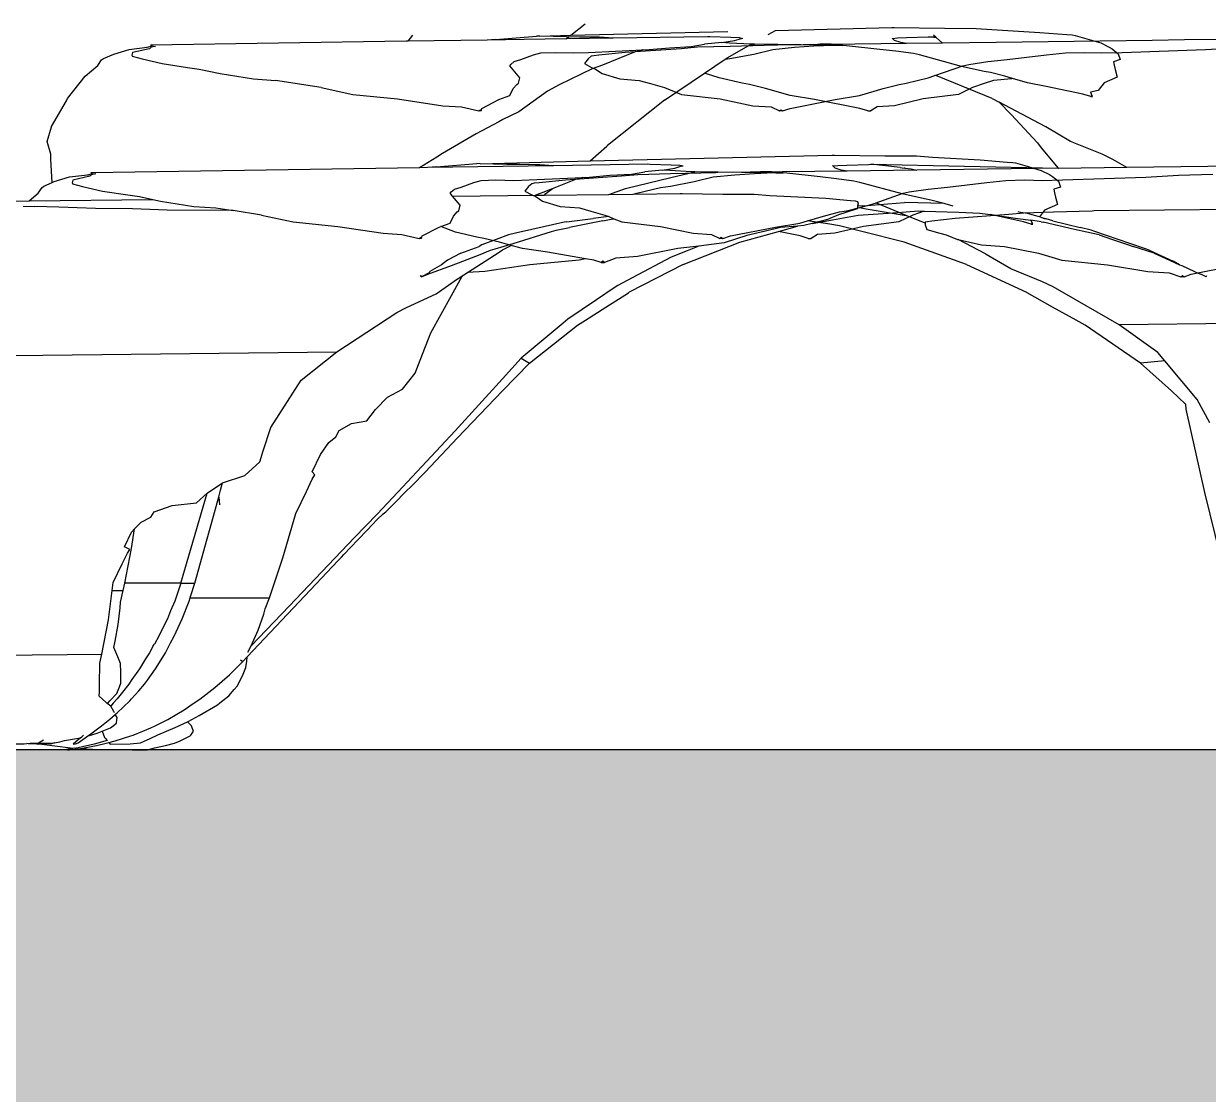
# Model space of a CAD drawing. Header units: metres. Extents: x -175 to 101, y -7 to 93.
# Drawn here: x 12.1894 to 12.2714, y 1.3749 to 1.4491 of the extents above; entities that cross this region are included whole.
import ezdxf

# ---------------------------------------------------------------- set-up
doc = ezdxf.new("R2010")
doc.units = ezdxf.units.M

# ---------------------------------------------------------------- blocks, each defined once
blk = doc.blocks.new('caja1')
at = {"true_color": 0xffffff}
h = blk.add_hatch(color=7, dxfattribs=at)
h.dxf.hatch_style = 1
h.paths.add_polyline_path([(-5.701762, 1.398779), (-6.201762, 1.398779), (-6.201762, 1.348779), (-6.181762, 1.348779), (-5.721762, 1.348779), (-5.701762, 1.348779)])
h.paths.add_polyline_path([(-5.721762, 1.348779), (-6.181762, 1.348779), (-6.181762, 1.148779), (-5.721762, 1.148779)])
h.paths.add_polyline_path([(-6.12612, 1.213515), (-6.120943, 1.209542), (-6.11697, 1.204364), (-6.114472, 1.198335), (-6.11362, 1.191864), (-6.114472, 1.185394), (-6.11697, 1.179364), (-6.120943, 1.174186), (-6.12612, 1.170214), (-6.13215, 1.167716), (-6.13862, 1.166864), (-6.145091, 1.167716), (-6.15112, 1.170214), (-6.156298, 1.174186), (-6.160271, 1.179364), (-6.162768, 1.185394), (-6.16362, 1.191864), (-6.162768, 1.198335), (-6.160271, 1.204364), (-6.156298, 1.209542), (-6.15112, 1.213515), (-6.145091, 1.216012), (-6.13862, 1.216864), (-6.13215, 1.216012)], flags=16)
h.paths.add_polyline_path([(-6.127717, 1.20797), (-6.124048, 1.204631), (-6.121369, 1.200457), (-6.119861, 1.195732), (-6.119628, 1.190777), (-6.120685, 1.185931), (-6.12296, 1.181524), (-6.126299, 1.177856), (-6.130473, 1.175176), (-6.135198, 1.173669), (-6.140153, 1.173435), (-6.144999, 1.174492), (-6.149406, 1.176768), (-6.153074, 1.180106), (-6.155754, 1.18428), (-6.157261, 1.189005), (-6.157495, 1.19396), (-6.156438, 1.198806), (-6.154162, 1.203213), (-6.150824, 1.206882), (-6.14665, 1.209561), (-6.141925, 1.211069), (-6.13697, 1.211302), (-6.132124, 1.210245)], flags=0)
blk.add_line((-6.201762, 1.398779), (-5.701762, 1.398779))
blk = doc.blocks.new('plantita4')
for p, q in [((8.50009, 0.34016), (8.50163, 0.34139)), ((8.33428, 0.33983), (8.33423, 0.33984)), ((8.33428, 0.33983), (8.33478, 0.33989)), ((8.33449, 0.33961), (8.33428, 0.33983)), ((8.33478, 0.33989), (8.33575, 0.33992)), ((8.33575, 0.33992), (8.33806, 0.34)), ((8.33806, 0.34), (8.33831, 0.34001)), ((8.33831, 0.34001), (8.33886, 0.33999)), ((8.33831, 0.34001), (8.33892, 0.33994)), ((8.33862, 0.34021), (8.33886, 0.33999)), ((8.33886, 0.33999), (8.33892, 0.33994)), ((8.33892, 0.33994), (8.33958, 0.33933)), ((8.38721, 0.33993), (8.36529, 0.33966)), ((8.48327, 0.34017), (8.48279, 0.33953)), ((8.49214, 0.33972), (8.49646, 0.34008)), ((8.4968, 0.34007), (8.49646, 0.34008)), ((8.4968, 0.34007), (8.50009, 0.34016)), ((8.49964, 0.34), (8.4968, 0.34007)), ((8.49961, 0.33978), (8.49988, 0.33999)), ((8.50459, 0.33985), (8.49961, 0.33978)), ((8.49964, 0.34), (8.49988, 0.33999)), ((8.50101, 0.33997), (8.49988, 0.33999)), ((8.50009, 0.34016), (8.51676, 0.34056)), ((8.50268, 0.33995), (8.50101, 0.33997)), ((8.50315, 0.33995), (8.50268, 0.33995)), ((8.50459, 0.33985), (8.50315, 0.33995)), ((8.51462, 0.34001), (8.50459, 0.33985)), ((8.51485, 0.34), (8.51462, 0.34001)), ((8.51709, 0.33992), (8.51485, 0.34)), ((8.51801, 0.33989), (8.51709, 0.33992)), ((8.51749, 0.33961), (8.51821, 0.33983)), ((8.51821, 0.33983), (8.51801, 0.33989)), ((8.51821, 0.33983), (8.51835, 0.33984)), ((8.52106, 0.34026), (8.52143, 0.34047)), ((8.52143, 0.34047), (8.52182, 0.34067)), ((8.52182, 0.34067), (8.5342, 0.34097)), ((8.5342, 0.34097), (8.53443, 0.34097)), ((8.53443, 0.34097), (8.53978, 0.34091)), ((8.53978, 0.34091), (8.54314, 0.34089)), ((8.54314, 0.34089), (8.54483, 0.34076)), ((8.54483, 0.34076), (8.54993, 0.34047)), ((8.54993, 0.34047), (8.5528, 0.34024)), ((8.5528, 0.34024), (8.55337, 0.34019)), ((8.55337, 0.34019), (8.55367, 0.34014)), ((8.55367, 0.34014), (8.55468, 0.33986)), ((8.55468, 0.33986), (8.55639, 0.33935)), ((8.3118, 0.33873), (8.30586, 0.33832)), ((8.31354, 0.33889), (8.3118, 0.33873)), ((8.31702, 0.33897), (8.31354, 0.33889)), ((8.32183, 0.33911), (8.31702, 0.33897)), ((8.32205, 0.33911), (8.32183, 0.33911)), ((8.33576, 0.33929), (8.32205, 0.33911)), ((8.33516, 0.33938), (8.33449, 0.33961)), ((8.33576, 0.33929), (8.33516, 0.33938)), ((8.33958, 0.33933), (8.33576, 0.33929)), ((8.34529, 0.33941), (8.33958, 0.33933)), ((8.36187, 0.33961), (8.34529, 0.33941)), ((8.35865, 0.33834), (8.36753, 0.33865)), ((8.36529, 0.33966), (8.36187, 0.33961)), ((8.36753, 0.33865), (8.37099, 0.33884)), ((8.45153, 0.33817), (8.45315, 0.33865)), ((8.45315, 0.33865), (8.45507, 0.3389)), ((8.45533, 0.33873), (8.45352, 0.33832)), ((8.45507, 0.3389), (8.45561, 0.33903)), ((8.45552, 0.33889), (8.45533, 0.33873)), ((8.45543, 0.33911), (8.45547, 0.3391)), ((8.48258, 0.33952), (8.45547, 0.3391)), ((8.45561, 0.33903), (8.45547, 0.3391)), ((8.45597, 0.33897), (8.45552, 0.33889)), ((8.45561, 0.33903), (8.45597, 0.33897)), ((8.48279, 0.33953), (8.48258, 0.33952)), ((8.49119, 0.33965), (8.48279, 0.33953)), ((8.49214, 0.33972), (8.49119, 0.33965)), ((8.49512, 0.33971), (8.49119, 0.33965)), ((8.49961, 0.33978), (8.49512, 0.33971)), ((8.50198, 0.33834), (8.50771, 0.33862)), ((8.50771, 0.33862), (8.5073, 0.33848)), ((8.50771, 0.33862), (8.50842, 0.33865)), ((8.50842, 0.33865), (8.51057, 0.33884)), ((8.51057, 0.33884), (8.51286, 0.33897)), ((8.51286, 0.33897), (8.51429, 0.33921)), ((8.51615, 0.33938), (8.51429, 0.33921)), ((8.51615, 0.33938), (8.51749, 0.33961)), ((8.51696, 0.33933), (8.51615, 0.33938)), ((8.51671, 0.33777), (8.519, 0.33907)), ((8.51925, 0.33922), (8.51696, 0.33933)), ((8.519, 0.33907), (8.51925, 0.33922)), ((8.519, 0.33907), (8.51959, 0.33921)), ((8.51959, 0.33921), (8.51925, 0.33922)), ((8.51954, 0.33817), (8.52154, 0.33865)), ((8.52457, 0.33913), (8.51959, 0.33921)), ((8.52154, 0.33865), (8.52386, 0.3389)), ((8.52386, 0.3389), (8.52592, 0.33903)), ((8.52584, 0.33912), (8.52457, 0.33913)), ((8.52601, 0.33914), (8.52584, 0.33912)), ((8.52592, 0.33903), (8.52796, 0.33911)), ((8.52657, 0.33922), (8.52601, 0.33914)), ((8.52601, 0.33914), (8.52796, 0.33911)), ((8.52774, 0.33921), (8.52657, 0.33922)), ((8.52899, 0.33909), (8.52774, 0.33921)), ((8.52796, 0.33911), (8.52819, 0.33911)), ((8.52819, 0.33911), (8.52899, 0.33909)), ((8.52937, 0.33905), (8.52899, 0.33909)), ((8.53292, 0.33865), (8.52937, 0.33905)), ((8.53463, 0.33846), (8.53292, 0.33865)), ((8.55639, 0.33935), (8.55728, 0.33891)), ((8.55728, 0.33891), (8.5576, 0.33871)), ((8.5576, 0.33871), (8.55823, 0.3382)), ((8.30193, 0.33765), (8.30154, 0.33716)), ((8.30226, 0.33793), (8.30193, 0.33765)), ((8.30254, 0.33798), (8.30226, 0.33793)), ((8.30308, 0.33804), (8.30254, 0.33798)), ((8.30586, 0.33832), (8.30308, 0.33804)), ((8.34237, 0.33707), (8.34438, 0.33736)), ((8.34438, 0.33736), (8.34643, 0.33759)), ((8.34643, 0.33759), (8.35062, 0.33807)), ((8.35062, 0.33807), (8.35264, 0.33828)), ((8.35264, 0.33828), (8.35466, 0.33833)), ((8.35466, 0.33833), (8.35649, 0.33828)), ((8.35649, 0.33828), (8.35865, 0.33834)), ((8.44983, 0.33694), (8.45024, 0.33754)), ((8.45024, 0.33754), (8.45044, 0.33769)), ((8.45044, 0.33769), (8.45153, 0.33817)), ((8.45352, 0.33832), (8.45345, 0.33804)), ((8.45345, 0.33804), (8.45347, 0.33798)), ((8.45347, 0.33798), (8.45349, 0.33793)), ((8.45349, 0.33793), (8.45456, 0.33765)), ((8.45456, 0.33765), (8.45667, 0.33716)), ((8.4937, 0.33707), (8.49407, 0.33736)), ((8.49407, 0.33736), (8.49477, 0.33759)), ((8.49477, 0.33759), (8.49613, 0.33807)), ((8.49613, 0.33807), (8.49692, 0.33828)), ((8.49692, 0.33828), (8.49845, 0.33833)), ((8.49845, 0.33833), (8.50036, 0.33828)), ((8.50036, 0.33828), (8.50198, 0.33834)), ((8.50694, 0.33839), (8.50345, 0.337)), ((8.5073, 0.33848), (8.50694, 0.33839)), ((8.51431, 0.33615), (8.51649, 0.33762)), ((8.51649, 0.33762), (8.51671, 0.33777)), ((8.51649, 0.33762), (8.517, 0.33769)), ((8.517, 0.33769), (8.51954, 0.33817)), ((8.53651, 0.33821), (8.53463, 0.33846)), ((8.53712, 0.33809), (8.53651, 0.33821)), ((8.54161, 0.33686), (8.53712, 0.33809)), ((8.55847, 0.33757), (8.55775, 0.33735)), ((8.55775, 0.33735), (8.55783, 0.33698)), ((8.55823, 0.3382), (8.55847, 0.33757)), ((8.30154, 0.33716), (8.30228, 0.33675)), ((8.30228, 0.33675), (8.30271, 0.33657)), ((8.30271, 0.33657), (8.30342, 0.3361)), ((8.30342, 0.3361), (8.30528, 0.33552)), ((8.33876, 0.33589), (8.34173, 0.33693)), ((8.34173, 0.33693), (8.34237, 0.33707)), ((8.44849, 0.3358), (8.44983, 0.33694)), ((8.45667, 0.33716), (8.45937, 0.33675)), ((8.45937, 0.33675), (8.46062, 0.33657)), ((8.46062, 0.33657), (8.46283, 0.3361)), ((8.46283, 0.3361), (8.46636, 0.33552)), ((8.4936, 0.33693), (8.4937, 0.33707)), ((8.49467, 0.33565), (8.4936, 0.33693)), ((8.50235, 0.33661), (8.49884, 0.33489)), ((8.50345, 0.337), (8.50235, 0.33661)), ((8.51005, 0.33327), (8.51431, 0.33615)), ((8.51585, 0.33565), (8.51431, 0.33615)), ((8.54399, 0.33633), (8.54161, 0.33686)), ((8.54467, 0.3362), (8.54399, 0.33633)), ((8.5462, 0.3358), (8.54467, 0.3362)), ((8.55783, 0.33698), (8.55793, 0.33652)), ((8.55793, 0.33652), (8.55814, 0.33571)), ((8.30528, 0.33552), (8.30735, 0.33536)), ((8.30735, 0.33536), (8.30856, 0.33503)), ((8.30856, 0.33503), (8.31003, 0.33462)), ((8.33328, 0.3345), (8.33496, 0.33493)), ((8.33496, 0.33493), (8.33572, 0.33508)), ((8.33572, 0.33508), (8.33807, 0.33565)), ((8.33807, 0.33565), (8.33876, 0.33589)), ((8.33906, 0.3358), (8.33876, 0.33589)), ((8.34484, 0.33344), (8.33906, 0.3358)), ((8.44662, 0.33344), (8.44849, 0.3358)), ((8.46636, 0.33552), (8.46872, 0.33536)), ((8.47355, 0.33462), (8.46872, 0.33536)), ((8.49397, 0.3345), (8.49434, 0.33493)), ((8.49434, 0.33493), (8.49453, 0.33508)), ((8.49453, 0.33508), (8.49467, 0.33565)), ((8.49884, 0.33489), (8.4976, 0.33421)), ((8.5183, 0.33508), (8.51585, 0.33565)), ((8.51908, 0.33493), (8.5183, 0.33508)), ((8.52079, 0.3345), (8.51908, 0.33493)), ((8.544, 0.33503), (8.54277, 0.33462)), ((8.54501, 0.33536), (8.544, 0.33503)), ((8.54691, 0.33552), (8.54501, 0.33536)), ((8.54702, 0.33557), (8.5462, 0.3358)), ((8.54702, 0.33557), (8.54691, 0.33552)), ((8.54861, 0.33511), (8.54702, 0.33557)), ((8.5506, 0.33473), (8.54861, 0.33511)), ((8.55677, 0.33512), (8.55611, 0.33429)), ((8.55814, 0.33571), (8.55677, 0.33512)), ((8.31003, 0.33462), (8.31184, 0.33388)), ((8.31184, 0.33388), (8.31595, 0.3334)), ((8.32818, 0.33333), (8.33077, 0.33377)), ((8.33077, 0.33377), (8.33328, 0.3345)), ((8.47355, 0.33462), (8.47694, 0.33388)), ((8.47694, 0.33388), (8.48169, 0.3334)), ((8.49245, 0.33333), (8.4936, 0.33377)), ((8.4936, 0.33377), (8.49397, 0.3345)), ((8.4976, 0.33421), (8.49456, 0.33202)), ((8.5234, 0.33377), (8.52079, 0.3345)), ((8.52597, 0.33333), (8.5234, 0.33377)), ((8.54128, 0.33388), (8.53753, 0.3334)), ((8.54277, 0.33462), (8.54128, 0.33388)), ((8.5545, 0.3339), (8.5506, 0.33473)), ((8.55533, 0.33365), (8.5545, 0.3339)), ((8.55611, 0.33429), (8.55529, 0.33411)), ((8.55529, 0.33411), (8.55545, 0.33376)), ((8.55545, 0.33376), (8.55533, 0.33365)), ((8.55533, 0.33365), (8.5555, 0.33365)), ((8.5555, 0.33365), (8.55545, 0.33376)), ((8.31595, 0.3334), (8.31942, 0.33267)), ((8.31942, 0.33267), (8.32138, 0.33255)), ((8.32138, 0.33255), (8.32225, 0.33212)), ((8.32258, 0.33213), (8.32339, 0.33239)), ((8.32339, 0.33239), (8.32818, 0.33333)), ((8.34484, 0.33344), (8.3456, 0.33304)), ((8.3456, 0.33304), (8.34686, 0.33175)), ((8.35049, 0.33048), (8.3456, 0.33304)), ((8.44493, 0.33048), (8.44649, 0.33321)), ((8.44649, 0.33321), (8.44662, 0.33344)), ((8.48169, 0.3334), (8.48648, 0.33267)), ((8.48648, 0.33267), (8.48849, 0.33255)), ((8.48849, 0.33255), (8.4903, 0.33212)), ((8.49057, 0.33213), (8.49062, 0.33239)), ((8.49062, 0.33239), (8.49245, 0.33333)), ((8.51005, 0.33327), (8.50398, 0.32845)), ((8.53079, 0.33239), (8.52597, 0.33333)), ((8.53164, 0.33213), (8.53079, 0.33239)), ((8.53264, 0.33255), (8.53195, 0.33212)), ((8.53447, 0.33267), (8.53264, 0.33255)), ((8.53753, 0.3334), (8.53447, 0.33267)), ((8.32225, 0.33212), (8.3224, 0.33225)), ((8.32258, 0.33213), (8.32225, 0.33212)), ((8.3224, 0.33225), (8.32258, 0.33213)), ((8.34686, 0.33175), (8.34967, 0.32874)), ((8.4903, 0.33212), (8.4905, 0.33225)), ((8.49057, 0.33213), (8.4903, 0.33212)), ((8.4905, 0.33225), (8.49057, 0.33213)), ((8.49286, 0.3312), (8.49243, 0.33095)), ((8.49456, 0.33202), (8.49286, 0.3312)), ((8.53164, 0.33213), (8.53195, 0.33212)), ((8.35056, 0.33044), (8.35049, 0.33048)), ((8.35319, 0.32889), (8.35056, 0.33044)), ((8.44444, 0.32889), (8.44491, 0.33044)), ((8.44491, 0.33044), (8.44493, 0.33048)), ((8.49243, 0.33095), (8.49005, 0.32968)), ((8.34967, 0.32874), (8.35007, 0.32821)), ((8.35654, 0.32752), (8.35319, 0.32889)), ((8.44485, 0.32752), (8.44444, 0.32889)), ((8.49005, 0.32968), (8.48644, 0.32761)), ((8.35007, 0.32821), (8.35188, 0.32606)), ((8.35766, 0.32698), (8.35654, 0.32752)), ((8.44486, 0.32698), (8.44485, 0.32752)), ((8.48644, 0.32761), (8.48587, 0.3272)), ((8.50215, 0.32681), (8.50391, 0.32839)), ((8.50215, 0.32681), (8.52787, 0.32742)), ((8.50391, 0.32839), (8.50398, 0.32845)), ((8.52787, 0.32742), (8.52809, 0.32742)), ((8.52809, 0.32742), (8.53344, 0.32736)), ((8.53344, 0.32736), (8.5368, 0.32734)), ((8.5368, 0.32734), (8.5385, 0.32722)), ((8.32794, 0.32629), (8.3279, 0.3263)), ((8.32794, 0.32629), (8.32844, 0.32634)), ((8.32816, 0.32606), (8.32794, 0.32629)), ((8.32882, 0.32583), (8.32816, 0.32606)), ((8.32844, 0.32634), (8.32942, 0.32638)), ((8.32942, 0.32638), (8.33172, 0.32645)), ((8.33172, 0.32645), (8.33197, 0.32646)), ((8.33197, 0.32646), (8.35188, 0.32606)), ((8.33509, 0.32612), (8.33197, 0.32646)), ((8.33509, 0.32612), (8.33551, 0.32605)), ((8.3356, 0.32605), (8.33551, 0.32605)), ((8.3356, 0.32605), (8.33623, 0.32597)), ((8.35188, 0.32606), (8.33685, 0.32583)), ((8.35188, 0.32606), (8.35191, 0.32602)), ((8.35916, 0.32611), (8.35191, 0.32602)), ((8.35916, 0.32611), (8.35766, 0.32698)), ((8.38647, 0.32645), (8.35916, 0.32611)), ((8.44499, 0.32453), (8.44486, 0.32698)), ((8.48401, 0.32609), (8.44914, 0.32555)), ((8.48587, 0.3272), (8.48401, 0.32609)), ((8.48486, 0.32611), (8.48401, 0.32609)), ((8.49825, 0.32631), (8.48486, 0.32611)), ((8.48581, 0.32618), (8.48486, 0.32611)), ((8.48581, 0.32618), (8.49012, 0.32653)), ((8.49046, 0.32652), (8.49012, 0.32653)), ((8.49046, 0.32652), (8.50215, 0.32681)), ((8.4933, 0.32645), (8.49046, 0.32652)), ((8.49468, 0.32642), (8.4933, 0.32645)), ((8.49634, 0.3264), (8.49468, 0.32642)), ((8.49681, 0.3264), (8.49634, 0.3264)), ((8.49825, 0.32631), (8.49681, 0.3264)), ((8.50828, 0.32646), (8.49825, 0.32631)), ((8.50852, 0.32645), (8.50828, 0.32646)), ((8.51075, 0.32638), (8.50852, 0.32645)), ((8.50981, 0.32583), (8.51115, 0.32606)), ((8.51167, 0.32634), (8.51075, 0.32638)), ((8.51115, 0.32606), (8.51188, 0.32629)), ((8.51188, 0.32629), (8.51167, 0.32634)), ((8.51188, 0.32629), (8.51202, 0.3263)), ((8.5385, 0.32722), (8.54359, 0.32692)), ((8.54359, 0.32692), (8.54646, 0.32669)), ((8.54646, 0.32669), (8.54704, 0.32664)), ((8.54704, 0.32664), (8.54733, 0.3266)), ((8.54733, 0.3266), (8.54834, 0.32632)), ((8.54834, 0.32632), (8.55005, 0.32581)), ((8.29953, 0.32477), (8.29674, 0.32449)), ((8.30547, 0.32519), (8.29953, 0.32477)), ((8.3072, 0.32534), (8.30547, 0.32519)), ((8.31068, 0.32543), (8.3072, 0.32534)), ((8.31549, 0.32556), (8.31068, 0.32543)), ((8.31571, 0.32557), (8.31549, 0.32556)), ((8.32943, 0.32574), (8.31571, 0.32557)), ((8.32943, 0.32574), (8.32882, 0.32583)), ((8.33685, 0.32583), (8.32943, 0.32574)), ((8.33623, 0.32597), (8.33685, 0.32583)), ((8.34428, 0.32452), (8.3463, 0.32473)), ((8.3463, 0.32473), (8.34833, 0.32479)), ((8.34833, 0.32479), (8.35015, 0.32473)), ((8.35015, 0.32473), (8.35232, 0.3248)), ((8.35232, 0.3248), (8.36119, 0.3251)), ((8.36119, 0.3251), (8.36465, 0.32529)), ((8.36465, 0.32529), (8.36829, 0.32542)), ((8.4452, 0.32462), (8.44682, 0.32511)), ((8.44682, 0.32511), (8.44874, 0.32535)), ((8.44718, 0.32477), (8.44712, 0.32449)), ((8.44899, 0.32519), (8.44718, 0.32477)), ((8.44874, 0.32535), (8.44927, 0.32548)), ((8.44918, 0.32534), (8.44899, 0.32519)), ((8.44914, 0.32555), (8.44909, 0.32556)), ((8.44927, 0.32548), (8.44914, 0.32555)), ((8.44963, 0.32543), (8.44918, 0.32534)), ((8.44927, 0.32548), (8.44963, 0.32543)), ((8.48979, 0.32452), (8.49058, 0.32473)), ((8.49058, 0.32473), (8.49212, 0.32479)), ((8.49212, 0.32479), (8.49402, 0.32473)), ((8.49402, 0.32473), (8.49565, 0.3248)), ((8.49565, 0.3248), (8.50138, 0.32507)), ((8.5006, 0.32484), (8.49811, 0.32385)), ((8.50097, 0.32493), (8.5006, 0.32484)), ((8.50138, 0.32507), (8.50097, 0.32493)), ((8.50138, 0.32507), (8.50208, 0.3251)), ((8.50208, 0.3251), (8.50423, 0.32529)), ((8.50423, 0.32529), (8.50652, 0.32542)), ((8.50591, 0.32388), (8.51072, 0.32507)), ((8.50652, 0.32542), (8.50796, 0.32566)), ((8.50981, 0.32583), (8.50796, 0.32566)), ((8.51062, 0.32579), (8.50981, 0.32583)), ((8.51291, 0.32567), (8.51062, 0.32579)), ((8.51072, 0.32507), (8.51326, 0.32567)), ((8.51326, 0.32567), (8.51291, 0.32567)), ((8.5132, 0.32462), (8.51521, 0.32511)), ((8.51824, 0.32558), (8.51326, 0.32567)), ((8.51521, 0.32511), (8.51753, 0.32535)), ((8.51753, 0.32535), (8.51959, 0.32548)), ((8.5195, 0.32557), (8.51824, 0.32558)), ((8.51967, 0.32559), (8.5195, 0.32557)), ((8.51959, 0.32548), (8.52162, 0.32557)), ((8.52023, 0.32567), (8.51967, 0.32559)), ((8.51967, 0.32559), (8.52162, 0.32557)), ((8.52141, 0.32567), (8.52023, 0.32567)), ((8.52265, 0.32554), (8.52141, 0.32567)), ((8.52162, 0.32557), (8.52186, 0.32556)), ((8.52186, 0.32556), (8.52265, 0.32554)), ((8.52303, 0.3255), (8.52265, 0.32554)), ((8.52658, 0.32511), (8.52303, 0.3255)), ((8.5283, 0.32492), (8.52658, 0.32511)), ((8.53017, 0.32467), (8.5283, 0.32492)), ((8.55005, 0.32581), (8.55094, 0.32536)), ((8.55094, 0.32536), (8.55127, 0.32517)), ((8.55127, 0.32517), (8.55189, 0.32466)), ((8.29559, 0.32411), (8.2952, 0.32361)), ((8.2952, 0.32361), (8.29595, 0.3232)), ((8.29593, 0.32438), (8.29559, 0.32411)), ((8.2962, 0.32444), (8.29593, 0.32438)), ((8.29674, 0.32449), (8.2962, 0.32444)), ((8.33539, 0.32338), (8.33603, 0.32352)), ((8.33603, 0.32352), (8.33804, 0.32381)), ((8.33804, 0.32381), (8.34009, 0.32404)), ((8.34009, 0.32404), (8.34428, 0.32452)), ((8.4435, 0.3234), (8.44391, 0.32399)), ((8.44391, 0.32399), (8.4441, 0.32415)), ((8.4441, 0.32415), (8.44499, 0.32453)), ((8.44499, 0.32453), (8.4452, 0.32462)), ((8.44712, 0.32449), (8.44713, 0.32444)), ((8.44713, 0.32444), (8.44715, 0.32438)), ((8.44715, 0.32438), (8.44822, 0.32411)), ((8.44822, 0.32411), (8.45033, 0.32361)), ((8.45033, 0.32361), (8.45303, 0.3232)), ((8.48726, 0.32338), (8.48737, 0.32352)), ((8.48737, 0.32352), (8.48773, 0.32381)), ((8.48773, 0.32381), (8.48843, 0.32404)), ((8.48843, 0.32404), (8.48979, 0.32452)), ((8.49811, 0.32385), (8.49712, 0.32345)), ((8.49745, 0.32334), (8.49811, 0.32385)), ((8.50413, 0.32326), (8.50591, 0.32388)), ((8.50709, 0.3234), (8.50961, 0.32399)), ((8.50961, 0.32399), (8.51067, 0.32415)), ((8.51067, 0.32415), (8.5132, 0.32462)), ((8.53078, 0.32454), (8.53017, 0.32467)), ((8.53528, 0.32332), (8.53078, 0.32454)), ((8.55213, 0.32402), (8.55142, 0.3238)), ((8.55142, 0.3238), (8.55149, 0.32343)), ((8.55189, 0.32466), (8.55213, 0.32402)), ((8.29595, 0.3232), (8.29638, 0.32302)), ((8.29638, 0.32302), (8.29708, 0.32255)), ((8.29708, 0.32255), (8.29894, 0.32198)), ((8.33174, 0.3221), (8.33242, 0.32234)), ((8.33242, 0.32234), (8.33539, 0.32338)), ((8.33273, 0.32225), (8.33242, 0.32234)), ((8.33571, 0.32103), (8.33273, 0.32225)), ((8.43523, 0.32249), (8.44253, 0.32258)), ((8.44253, 0.32258), (8.4435, 0.3234)), ((8.44253, 0.32258), (8.45569, 0.32272)), ((8.45303, 0.3232), (8.45428, 0.32302)), ((8.45428, 0.32302), (8.45569, 0.32272)), ((8.45569, 0.32272), (8.45649, 0.32255)), ((8.45649, 0.32255), (8.46003, 0.32198)), ((8.48752, 0.32308), (8.48726, 0.32338)), ((8.48752, 0.32308), (8.49633, 0.32318)), ((8.48834, 0.3221), (8.48752, 0.32308)), ((8.49712, 0.32345), (8.49633, 0.32318)), ((8.49633, 0.32318), (8.49728, 0.32319)), ((8.49728, 0.32319), (8.49745, 0.32334)), ((8.49728, 0.32319), (8.50413, 0.32326)), ((8.50413, 0.32326), (8.50671, 0.32329)), ((8.50671, 0.32329), (8.50709, 0.3234)), ((8.50671, 0.32329), (8.5117, 0.32335)), ((8.5117, 0.32335), (8.51191, 0.32335)), ((8.51191, 0.32335), (8.51624, 0.32329)), ((8.51624, 0.32329), (8.51958, 0.32327)), ((8.51958, 0.32327), (8.52124, 0.32314)), ((8.52124, 0.32314), (8.52718, 0.32285)), ((8.52718, 0.32285), (8.52979, 0.32262)), ((8.52979, 0.32262), (8.53029, 0.32257)), ((8.53029, 0.32257), (8.53054, 0.32252)), ((8.53054, 0.32252), (8.53061, 0.32224)), ((8.53061, 0.32224), (8.53056, 0.32201)), ((8.53113, 0.32205), (8.53555, 0.32239)), ((8.53765, 0.32278), (8.53528, 0.32332)), ((8.53974, 0.32228), (8.53555, 0.32239)), ((8.53833, 0.32266), (8.53765, 0.32278)), ((8.53974, 0.32228), (8.53833, 0.32266)), ((8.53986, 0.32225), (8.53974, 0.32228)), ((8.54071, 0.32201), (8.53986, 0.32225)), ((8.55149, 0.32343), (8.55159, 0.32297)), ((8.55159, 0.32297), (8.5518, 0.32217)), ((8.29894, 0.32198), (8.30102, 0.32182)), ((8.30102, 0.32182), (8.30222, 0.32148)), ((8.30222, 0.32148), (8.3037, 0.32107)), ((8.3037, 0.32107), (8.30413, 0.3209)), ((8.32525, 0.32046), (8.32695, 0.32095)), ((8.32695, 0.32095), (8.32862, 0.32139)), ((8.32862, 0.32139), (8.32938, 0.32153)), ((8.32938, 0.32153), (8.33075, 0.32186)), ((8.33075, 0.32186), (8.33174, 0.3221)), ((8.33075, 0.32186), (8.33145, 0.32174)), ((8.33145, 0.32174), (8.33571, 0.32103)), ((8.33773, 0.32021), (8.33571, 0.32103)), ((8.34662, 0.32111), (8.34092, 0.3207)), ((8.3482, 0.32127), (8.34662, 0.32111)), ((8.35138, 0.32136), (8.3482, 0.32127)), ((8.35548, 0.32149), (8.35138, 0.32136)), ((8.35568, 0.3215), (8.35548, 0.32149)), ((8.39826, 0.32198), (8.35568, 0.3215)), ((8.4419, 0.32201), (8.44313, 0.32198)), ((8.4457, 0.32191), (8.44313, 0.32198)), ((8.4496, 0.32176), (8.4457, 0.32191)), ((8.45351, 0.32171), (8.4496, 0.32176)), ((8.45722, 0.3216), (8.45351, 0.32171)), ((8.46422, 0.32154), (8.45722, 0.3216)), ((8.46003, 0.32198), (8.46239, 0.32182)), ((8.46239, 0.32182), (8.46422, 0.32154)), ((8.46721, 0.32107), (8.46422, 0.32154)), ((8.46721, 0.32107), (8.4706, 0.32034)), ((8.48726, 0.32022), (8.48764, 0.32095)), ((8.48764, 0.32095), (8.488, 0.32139)), ((8.488, 0.32139), (8.48819, 0.32153)), ((8.48819, 0.32153), (8.48834, 0.3221)), ((8.52852, 0.32109), (8.52737, 0.32059)), ((8.52788, 0.32055), (8.53061, 0.32104)), ((8.5292, 0.32129), (8.52852, 0.32109)), ((8.5305, 0.32174), (8.5292, 0.32129)), ((8.53056, 0.32201), (8.5305, 0.32174)), ((8.53113, 0.32205), (8.53056, 0.32201)), ((8.53061, 0.32104), (8.5338, 0.32128)), ((8.5338, 0.32128), (8.53571, 0.32141)), ((8.53644, 0.32107), (8.53495, 0.32034)), ((8.53571, 0.32141), (8.53704, 0.3215)), ((8.53764, 0.32148), (8.53644, 0.32107)), ((8.53704, 0.3215), (8.53719, 0.32149)), ((8.53719, 0.32149), (8.53764, 0.32148)), ((8.53764, 0.32148), (8.54131, 0.32136)), ((8.54131, 0.32136), (8.54354, 0.32127)), ((8.54354, 0.32127), (8.54469, 0.32111)), ((8.54469, 0.32111), (8.54758, 0.3207)), ((8.54817, 0.32035), (8.54469, 0.32111)), ((8.54788, 0.32135), (8.54763, 0.32139)), ((8.54861, 0.32122), (8.54788, 0.32135)), ((8.54934, 0.32103), (8.54861, 0.32122)), ((8.54987, 0.32087), (8.54934, 0.32103)), ((8.55043, 0.32157), (8.54987, 0.32087)), ((8.5518, 0.32217), (8.55043, 0.32157)), ((8.29815, 0.32003), (8.29596, 0.31954)), ((8.29938, 0.32031), (8.29815, 0.32003)), ((8.29852, 0.31945), (8.29993, 0.31974)), ((8.29964, 0.32036), (8.29938, 0.32031)), ((8.29964, 0.32036), (8.30246, 0.3207)), ((8.30349, 0.32045), (8.29993, 0.31974)), ((8.30413, 0.3209), (8.30246, 0.3207)), ((8.30349, 0.32045), (8.30454, 0.32066)), ((8.30413, 0.3209), (8.30467, 0.32068)), ((8.30454, 0.32066), (8.30467, 0.32068)), ((8.30467, 0.32068), (8.3055, 0.32034)), ((8.3055, 0.32034), (8.30962, 0.31985)), ((8.30962, 0.31985), (8.31308, 0.31913)), ((8.31706, 0.31885), (8.32185, 0.31978)), ((8.32185, 0.31978), (8.32443, 0.32022)), ((8.32443, 0.32022), (8.32525, 0.32046)), ((8.32762, 0.32008), (8.32525, 0.32046)), ((8.32864, 0.31992), (8.32762, 0.32008)), ((8.33102, 0.31933), (8.32864, 0.31992)), ((8.33773, 0.32021), (8.33772, 0.32003)), ((8.33772, 0.32003), (8.33792, 0.31954)), ((8.33774, 0.32031), (8.33773, 0.32021)), ((8.33797, 0.32036), (8.33774, 0.32031)), ((8.33845, 0.32042), (8.33797, 0.32036)), ((8.34092, 0.3207), (8.33845, 0.32042)), ((8.4706, 0.32034), (8.47535, 0.31985)), ((8.47535, 0.31985), (8.48015, 0.31913)), ((8.48428, 0.31885), (8.48611, 0.31978)), ((8.48611, 0.31978), (8.48628, 0.31985)), ((8.48628, 0.31985), (8.48726, 0.32022)), ((8.48785, 0.31924), (8.48628, 0.31985)), ((8.52238, 0.31973), (8.52077, 0.31936)), ((8.52214, 0.31933), (8.52416, 0.31989)), ((8.52416, 0.31989), (8.52238, 0.31973)), ((8.52485, 0.31995), (8.52416, 0.31989)), ((8.52572, 0.32017), (8.52485, 0.31995)), ((8.52737, 0.32059), (8.52572, 0.32017)), ((8.52572, 0.32017), (8.52788, 0.32055)), ((8.5312, 0.31985), (8.52813, 0.31913)), ((8.53495, 0.32034), (8.5312, 0.31985)), ((8.54758, 0.3207), (8.54898, 0.32051)), ((8.54899, 0.3201), (8.54817, 0.32035)), ((8.54898, 0.32051), (8.54912, 0.32021)), ((8.55005, 0.32036), (8.54898, 0.32051)), ((8.54912, 0.32021), (8.54899, 0.3201)), ((8.54899, 0.3201), (8.54917, 0.3201)), ((8.54917, 0.3201), (8.54912, 0.32021)), ((8.55028, 0.32072), (8.54987, 0.32087)), ((8.55005, 0.32036), (8.55027, 0.32031)), ((8.55362, 0.31954), (8.55027, 0.32031)), ((8.55028, 0.32072), (8.55038, 0.32072)), ((8.55046, 0.32066), (8.55038, 0.32072)), ((8.55058, 0.32066), (8.55046, 0.32066)), ((8.55129, 0.32045), (8.55058, 0.32066)), ((8.55129, 0.32045), (8.55419, 0.31974)), ((8.55539, 0.31945), (8.55419, 0.31974)), ((8.29215, 0.31848), (8.29063, 0.31791)), ((8.29348, 0.31895), (8.29215, 0.31848)), ((8.29422, 0.31913), (8.29348, 0.31895)), ((8.29396, 0.31803), (8.29805, 0.31931)), ((8.29596, 0.31954), (8.29422, 0.31913)), ((8.29805, 0.31931), (8.29852, 0.31945)), ((8.31308, 0.31913), (8.31505, 0.31901)), ((8.31505, 0.31901), (8.31591, 0.31858)), ((8.31591, 0.31858), (8.31606, 0.3187)), ((8.31624, 0.31858), (8.31591, 0.31858)), ((8.31606, 0.3187), (8.31624, 0.31858)), ((8.31624, 0.31858), (8.31706, 0.31885)), ((8.33551, 0.31818), (8.33102, 0.31933)), ((8.33792, 0.31954), (8.33928, 0.31913)), ((8.33928, 0.31913), (8.33998, 0.31895)), ((8.33998, 0.31895), (8.34118, 0.31848)), ((8.34118, 0.31848), (8.34123, 0.31847)), ((8.34416, 0.31694), (8.34123, 0.31847)), ((8.34123, 0.31847), (8.34373, 0.31791)), ((8.48015, 0.31913), (8.48215, 0.31901)), ((8.48215, 0.31901), (8.48396, 0.31858)), ((8.48396, 0.31858), (8.48417, 0.3187)), ((8.48424, 0.31858), (8.48396, 0.31858)), ((8.48417, 0.3187), (8.48424, 0.31858)), ((8.48424, 0.31858), (8.48428, 0.31885)), ((8.49009, 0.31871), (8.48785, 0.31924)), ((8.49084, 0.31858), (8.49009, 0.31871)), ((8.4925, 0.31818), (8.49084, 0.31858)), ((8.5188, 0.3189), (8.51637, 0.3181)), ((8.51805, 0.31818), (8.52214, 0.31933)), ((8.52077, 0.31936), (8.5188, 0.3189)), ((8.52445, 0.31885), (8.52214, 0.31933)), ((8.5253, 0.31858), (8.52445, 0.31885)), ((8.5253, 0.31858), (8.52562, 0.31858)), ((8.52631, 0.31901), (8.52562, 0.31858)), ((8.52813, 0.31913), (8.52631, 0.31901)), ((8.55622, 0.31895), (8.55362, 0.31954)), ((8.55578, 0.31931), (8.55539, 0.31945)), ((8.55949, 0.31803), (8.55578, 0.31931)), ((8.55622, 0.31895), (8.55763, 0.31848)), ((8.55763, 0.31848), (8.55934, 0.31791)), ((8.28841, 0.317), (8.29034, 0.31774)), ((8.29063, 0.31791), (8.29034, 0.31774)), ((8.29045, 0.31688), (8.29157, 0.31732)), ((8.29157, 0.31732), (8.29206, 0.31746)), ((8.29206, 0.31746), (8.29396, 0.31803)), ((8.34214, 0.31582), (8.33551, 0.31818)), ((8.34373, 0.31791), (8.34617, 0.31774)), ((8.34617, 0.31774), (8.3478, 0.31741)), ((8.3478, 0.31741), (8.34978, 0.317)), ((8.49247, 0.31713), (8.49284, 0.31736)), ((8.49376, 0.31783), (8.4925, 0.31818)), ((8.49284, 0.31736), (8.49376, 0.31783)), ((8.49495, 0.3175), (8.49376, 0.31783)), ((8.49763, 0.31712), (8.49495, 0.3175)), ((8.51147, 0.3175), (8.50717, 0.31667)), ((8.51245, 0.31727), (8.51076, 0.31659)), ((8.51368, 0.31777), (8.51147, 0.3175)), ((8.51204, 0.31582), (8.51805, 0.31818)), ((8.51368, 0.31777), (8.51245, 0.31727)), ((8.51637, 0.3181), (8.51368, 0.31777)), ((8.55934, 0.31791), (8.55985, 0.31774)), ((8.56114, 0.31746), (8.55949, 0.31803)), ((8.56207, 0.317), (8.55985, 0.31774)), ((8.56155, 0.31732), (8.56114, 0.31746)), ((8.56155, 0.31732), (8.56407, 0.31615)), ((8.28697, 0.31626), (8.28634, 0.31578)), ((8.28841, 0.317), (8.28697, 0.31626)), ((8.2874, 0.31571), (8.28861, 0.31615)), ((8.28861, 0.31615), (8.29045, 0.31688)), ((8.34423, 0.31689), (8.34416, 0.31694)), ((8.34685, 0.31534), (8.34423, 0.31689)), ((8.34978, 0.317), (8.35225, 0.31626)), ((8.35225, 0.31626), (8.35711, 0.31578)), ((8.4891, 0.31496), (8.49247, 0.31713)), ((8.50099, 0.31626), (8.49574, 0.31578)), ((8.50165, 0.31643), (8.49763, 0.31712)), ((8.50165, 0.31643), (8.50099, 0.31626)), ((8.50253, 0.31628), (8.50165, 0.31643)), ((8.50331, 0.31603), (8.50253, 0.31628)), ((8.50349, 0.31615), (8.50331, 0.31603)), ((8.50331, 0.31603), (8.50368, 0.31603)), ((8.50368, 0.31603), (8.50349, 0.31615)), ((8.50489, 0.31649), (8.50368, 0.31603)), ((8.50717, 0.31667), (8.50489, 0.31649)), ((8.51076, 0.31659), (8.5066, 0.3144)), ((8.56207, 0.317), (8.56369, 0.31626)), ((8.56369, 0.31626), (8.56477, 0.31578)), ((8.56477, 0.31578), (8.56407, 0.31615)), ((8.28503, 0.31493), (8.28422, 0.31451)), ((8.28422, 0.31451), (8.28488, 0.31477)), ((8.28488, 0.31477), (8.2874, 0.31571)), ((8.2851, 0.31506), (8.28503, 0.31493)), ((8.28634, 0.31578), (8.2851, 0.31506)), ((8.34214, 0.31582), (8.3485, 0.31286)), ((8.3502, 0.31397), (8.34685, 0.31534)), ((8.35711, 0.31578), (8.36141, 0.31506)), ((8.36141, 0.31506), (8.36366, 0.31493)), ((8.36366, 0.31493), (8.36489, 0.3145)), ((8.36525, 0.31451), (8.36598, 0.31477)), ((8.36598, 0.31477), (8.37068, 0.31571)), ((8.48811, 0.31432), (8.48873, 0.31472)), ((8.48852, 0.31449), (8.48873, 0.31472)), ((8.48873, 0.31472), (8.4891, 0.31496)), ((8.49095, 0.31506), (8.4891, 0.31496)), ((8.49574, 0.31578), (8.49095, 0.31506)), ((8.51204, 0.31582), (8.50628, 0.31286)), ((8.56477, 0.31578), (8.565, 0.31571)), ((8.565, 0.31571), (8.56637, 0.31506)), ((8.56637, 0.31506), (8.56665, 0.31493)), ((8.56665, 0.31493), (8.56702, 0.31477)), ((8.5676, 0.3145), (8.56702, 0.31477)), ((8.28417, 0.3145), (8.28413, 0.31463)), ((8.28413, 0.31463), (8.28422, 0.31451)), ((8.28422, 0.31451), (8.28417, 0.3145)), ((8.35132, 0.31343), (8.3502, 0.31397)), ((8.35833, 0.3094), (8.35132, 0.31343)), ((8.36489, 0.3145), (8.36508, 0.31463)), ((8.36525, 0.31451), (8.36489, 0.3145)), ((8.36508, 0.31463), (8.36525, 0.31451)), ((8.48522, 0.30857), (8.48852, 0.31449)), ((8.48579, 0.31269), (8.48805, 0.31428)), ((8.48805, 0.31428), (8.48811, 0.31432)), ((8.50508, 0.31359), (8.5047, 0.31333)), ((8.5066, 0.3144), (8.50508, 0.31359)), ((8.5676, 0.3145), (8.56766, 0.31463)), ((8.34858, 0.31282), (8.3485, 0.31286)), ((8.35126, 0.31127), (8.34858, 0.31282)), ((8.48264, 0.31126), (8.48579, 0.31269)), ((8.5047, 0.31333), (8.50283, 0.31206)), ((8.50381, 0.31127), (8.50621, 0.31282)), ((8.50621, 0.31282), (8.50628, 0.31286)), ((8.35378, 0.3099), (8.35126, 0.31127)), ((8.48162, 0.3107), (8.48264, 0.31126)), ((8.50283, 0.31206), (8.49976, 0.30999)), ((8.50165, 0.3099), (8.50381, 0.31127)), ((8.35474, 0.30936), (8.35378, 0.3099)), ((8.38366, 0.30972), (8.35833, 0.3094)), ((8.47523, 0.30654), (8.48162, 0.3107)), ((8.49976, 0.30999), (8.49928, 0.30959)), ((8.5008, 0.30936), (8.50165, 0.3099)), ((8.3606, 0.30533), (8.35474, 0.30936)), ((8.36246, 0.30646), (8.35833, 0.3094)), ((8.48408, 0.30566), (8.48522, 0.30857)), ((8.49928, 0.30959), (8.49482, 0.30585)), ((8.49569, 0.30533), (8.5008, 0.30936)), ((8.36319, 0.30559), (8.36246, 0.30646)), ((8.44089, 0.30616), (8.47523, 0.30654)), ((8.47145, 0.30353), (8.47523, 0.30654)), ((8.49482, 0.30585), (8.49283, 0.30368)), ((8.49482, 0.30585), (8.49569, 0.30533)), ((8.36319, 0.30559), (8.3606, 0.30533)), ((8.3639, 0.30239), (8.3606, 0.30533)), ((8.36664, 0.30147), (8.36319, 0.30559)), ((8.48355, 0.30428), (8.48408, 0.30566)), ((8.49282, 0.30239), (8.49569, 0.30533)), ((8.4682, 0.29849), (8.47145, 0.30353)), ((8.48221, 0.30258), (8.48355, 0.30428)), ((8.48779, 0.29813), (8.49283, 0.30368)), ((8.36538, 0.30098), (8.3639, 0.30239)), ((8.4806, 0.30172), (8.48221, 0.30258)), ((8.48805, 0.2974), (8.49282, 0.30239)), ((8.36537, 0.30105), (8.36538, 0.30098)), ((8.36538, 0.30098), (8.36543, 0.30045)), ((8.36798, 0.29901), (8.36664, 0.30147)), ((8.47935, 0.30042), (8.4806, 0.30172)), ((8.36543, 0.30045), (8.3674, 0.2916)), ((8.4784, 0.29922), (8.47935, 0.30042)), ((8.46741, 0.29602), (8.4682, 0.29849)), ((8.47549, 0.29818), (8.4768, 0.29892)), ((8.4768, 0.29892), (8.4784, 0.29922)), ((8.47438, 0.29689), (8.47513, 0.29751)), ((8.47513, 0.29751), (8.47549, 0.29818)), ((8.48172, 0.29164), (8.48779, 0.29813)), ((8.48805, 0.2974), (8.48461, 0.29377)), ((8.46706, 0.29485), (8.46741, 0.29602)), ((8.47348, 0.29563), (8.47438, 0.29689)), ((8.46546, 0.29339), (8.46706, 0.29485)), ((8.47262, 0.2938), (8.47348, 0.29563)), ((8.46307, 0.29263), (8.46546, 0.29339)), ((8.47261, 0.293), (8.47288, 0.29347)), ((8.47288, 0.29347), (8.47262, 0.2938)), ((8.48322, 0.29234), (8.48461, 0.29377)), ((8.46147, 0.29151), (8.46307, 0.29263)), ((8.46288, 0.29183), (8.46307, 0.29263)), ((8.47199, 0.2917), (8.47261, 0.293)), ((8.48249, 0.29163), (8.48322, 0.29234)), ((8.3674, 0.2916), (8.36906, 0.28482)), ((8.45864, 0.28196), (8.46147, 0.29151)), ((8.46032, 0.29049), (8.46147, 0.29151)), ((8.46195, 0.28846), (8.46269, 0.29115)), ((8.46269, 0.29115), (8.46288, 0.29183)), ((8.46269, 0.29115), (8.46276, 0.29029)), ((8.47088, 0.28936), (8.47199, 0.2917)), ((8.48172, 0.29164), (8.47951, 0.2893)), ((8.48142, 0.29055), (8.48249, 0.29163)), ((8.45546, 0.28899), (8.45581, 0.28955)), ((8.45581, 0.28955), (8.45773, 0.29021)), ((8.45773, 0.29021), (8.46032, 0.29049)), ((8.48016, 0.28932), (8.48045, 0.28955)), ((8.48045, 0.28955), (8.48142, 0.29055)), ((8.45374, 0.28772), (8.45444, 0.28845)), ((8.45444, 0.28845), (8.45546, 0.28899)), ((8.46145, 0.28666), (8.46195, 0.28846)), ((8.46949, 0.28466), (8.47088, 0.28936)), ((8.47951, 0.2893), (8.47712, 0.28683)), ((8.479, 0.28815), (8.47953, 0.28871)), ((8.47953, 0.28871), (8.48016, 0.28932)), ((8.45268, 0.28581), (8.4534, 0.28737)), ((8.4534, 0.28737), (8.45374, 0.28772)), ((8.45343, 0.28565), (8.45374, 0.28772)), ((8.47746, 0.28657), (8.47848, 0.28763)), ((8.47848, 0.28763), (8.479, 0.28815)), ((8.45325, 0.28554), (8.45268, 0.28581)), ((8.46013, 0.28196), (8.46145, 0.28666)), ((8.47712, 0.28683), (8.47015, 0.27953)), ((8.47599, 0.28502), (8.47746, 0.28657)), ((8.45243, 0.28403), (8.45298, 0.28514)), ((8.45269, 0.28196), (8.45343, 0.28565)), ((8.45298, 0.28514), (8.45325, 0.28554)), ((8.46807, 0.2804), (8.46949, 0.28466)), ((8.47535, 0.28434), (8.47573, 0.28474)), ((8.47573, 0.28474), (8.47599, 0.28502)), ((8.45147, 0.28204), (8.45243, 0.28403)), ((8.47535, 0.28434), (8.47242, 0.28126)), ((8.45136, 0.28117), (8.45147, 0.28204)), ((8.45253, 0.28117), (8.45269, 0.28196)), ((8.45864, 0.28196), (8.45269, 0.28196)), ((8.45864, 0.28196), (8.458, 0.28005)), ((8.45864, 0.28196), (8.46013, 0.28196)), ((8.45972, 0.28067), (8.46013, 0.28196)), ((8.45097, 0.27806), (8.45136, 0.28117)), ((8.45136, 0.28117), (8.45253, 0.28117)), ((8.45225, 0.27994), (8.45253, 0.28117)), ((8.45964, 0.2804), (8.45972, 0.28067)), ((8.47242, 0.28126), (8.46572, 0.27415)), ((8.4522, 0.27934), (8.45225, 0.27994)), ((8.458, 0.28005), (8.45757, 0.27901)), ((8.45881, 0.27818), (8.45953, 0.28005)), ((8.45953, 0.28005), (8.45964, 0.2804)), ((8.45964, 0.2804), (8.46807, 0.2804)), ((8.47015, 0.27953), (8.46612, 0.2753)), ((8.46763, 0.27923), (8.46807, 0.2804)), ((8.45198, 0.27756), (8.4522, 0.27934)), ((8.45723, 0.27818), (8.45636, 0.27645)), ((8.45757, 0.27901), (8.45723, 0.27818)), ((8.45796, 0.27635), (8.45881, 0.27818)), ((8.46686, 0.27696), (8.46747, 0.27866)), ((8.46747, 0.27866), (8.46763, 0.27923)), ((8.45025, 0.27444), (8.45097, 0.27806)), ((8.45168, 0.27582), (8.45198, 0.27756)), ((8.46612, 0.2753), (8.46686, 0.27696)), ((8.45153, 0.27513), (8.45168, 0.27582)), ((8.45632, 0.27635), (8.45584, 0.2755)), ((8.45636, 0.27645), (8.45632, 0.27635)), ((8.45756, 0.27562), (8.45796, 0.27635)), ((8.43853, 0.27431), (8.45025, 0.27444)), ((8.45004, 0.27347), (8.45025, 0.27444)), ((8.45196, 0.27413), (8.45153, 0.27513)), ((8.45533, 0.27458), (8.4549, 0.27393)), ((8.45571, 0.2753), (8.45533, 0.27458)), ((8.45571, 0.2753), (8.45584, 0.2755)), ((8.45658, 0.27383), (8.45703, 0.27458)), ((8.45703, 0.27458), (8.45756, 0.27562)), ((8.46576, 0.27462), (8.46612, 0.2753)), ((8.45004, 0.273), (8.45004, 0.27347)), ((8.45225, 0.27342), (8.45196, 0.27413)), ((8.45228, 0.2725), (8.45225, 0.27342)), ((8.4549, 0.27393), (8.45426, 0.27288)), ((8.45598, 0.27288), (8.45658, 0.27383)), ((8.46428, 0.27269), (8.46526, 0.27366)), ((8.465, 0.27381), (8.46526, 0.27366)), ((8.46526, 0.27366), (8.46572, 0.27415)), ((8.46557, 0.27301), (8.46568, 0.27369)), ((8.46568, 0.27369), (8.46572, 0.27415)), ((8.45003, 0.27167), (8.45004, 0.273)), ((8.45228, 0.27163), (8.45228, 0.2725)), ((8.45426, 0.27288), (8.45346, 0.27175)), ((8.4551, 0.27166), (8.45598, 0.27288)), ((8.46228, 0.27088), (8.46381, 0.27222)), ((8.46381, 0.27222), (8.46428, 0.27269)), ((8.46463, 0.27104), (8.4652, 0.27214)), ((8.4652, 0.27214), (8.46557, 0.27301)), ((8.45, 0.27044), (8.45003, 0.27167)), ((8.45184, 0.27026), (8.45213, 0.27094)), ((8.45213, 0.27094), (8.45228, 0.27135)), ((8.45228, 0.27135), (8.45228, 0.27163)), ((8.45312, 0.27124), (8.45244, 0.27037)), ((8.45346, 0.27175), (8.45312, 0.27124)), ((8.45418, 0.27053), (8.45479, 0.27124)), ((8.45479, 0.27124), (8.4551, 0.27166)), ((8.46067, 0.26964), (8.46228, 0.27088)), ((8.46375, 0.27001), (8.46433, 0.27066)), ((8.46433, 0.27066), (8.46463, 0.27104)), ((8.44998, 0.26998), (8.45, 0.27044)), ((8.45069, 0.26933), (8.44998, 0.26998)), ((8.45092, 0.26926), (8.45112, 0.26946)), ((8.45112, 0.26946), (8.45184, 0.27026)), ((8.45189, 0.26968), (8.45148, 0.26923)), ((8.45244, 0.27037), (8.45189, 0.26968)), ((8.4519, 0.2682), (8.45322, 0.26947)), ((8.45322, 0.26947), (8.45343, 0.26968)), ((8.45343, 0.26968), (8.45418, 0.27053)), ((8.45998, 0.26918), (8.46067, 0.26964)), ((8.46281, 0.26924), (8.46375, 0.27001)), ((8.45084, 0.2692), (8.45069, 0.26933)), ((8.45084, 0.2692), (8.45092, 0.26926)), ((8.45123, 0.26889), (8.45084, 0.2692)), ((8.45148, 0.26923), (8.45123, 0.26889)), ((8.45152, 0.26833), (8.45123, 0.26889)), ((8.4516, 0.2682), (8.45152, 0.26833)), ((8.45169, 0.26803), (8.4519, 0.2682)), ((8.45824, 0.26806), (8.459, 0.26851)), ((8.459, 0.26851), (8.45998, 0.26918)), ((8.4606, 0.2679), (8.46255, 0.26905)), ((8.46255, 0.26905), (8.46281, 0.26924)), ((8.45024, 0.26682), (8.4511, 0.26753)), ((8.4511, 0.26753), (8.45169, 0.26803)), ((8.45131, 0.26669), (8.45181, 0.2671)), ((8.4519, 0.26768), (8.45169, 0.26803)), ((8.45181, 0.2671), (8.45187, 0.26745)), ((8.45187, 0.26745), (8.4519, 0.26768)), ((8.45594, 0.26682), (8.45727, 0.26749)), ((8.45727, 0.26749), (8.45824, 0.26806)), ((8.45804, 0.26664), (8.45935, 0.26725)), ((8.45935, 0.26725), (8.45944, 0.26728)), ((8.45979, 0.26682), (8.45935, 0.26725)), ((8.45944, 0.26728), (8.4606, 0.2679)), ((8.448, 0.26553), (8.44813, 0.26565)), ((8.44832, 0.26582), (8.44813, 0.26565)), ((8.44849, 0.26553), (8.44878, 0.26574)), ((8.44878, 0.26574), (8.44909, 0.26597)), ((8.44878, 0.26574), (8.44894, 0.26578)), ((8.44894, 0.26578), (8.44976, 0.26604)), ((8.44909, 0.26597), (8.45024, 0.26682)), ((8.44976, 0.26604), (8.45031, 0.26625)), ((8.45031, 0.26625), (8.45118, 0.2666)), ((8.45031, 0.26625), (8.45054, 0.26558)), ((8.45054, 0.26558), (8.45064, 0.26547)), ((8.45118, 0.2666), (8.45131, 0.26669)), ((8.45167, 0.26521), (8.45333, 0.26574)), ((8.45333, 0.26574), (8.4536, 0.26583)), ((8.4536, 0.26583), (8.45462, 0.26624)), ((8.45462, 0.26624), (8.45547, 0.26659)), ((8.45539, 0.26547), (8.4562, 0.26587)), ((8.45547, 0.26659), (8.45594, 0.26682)), ((8.4562, 0.26587), (8.45804, 0.26664)), ((8.45859, 0.26521), (8.45965, 0.26574)), ((8.45965, 0.26574), (8.45972, 0.26583)), ((8.45972, 0.26583), (8.46, 0.26624)), ((8.45986, 0.26659), (8.45979, 0.26682)), ((8.46, 0.26624), (8.45986, 0.26659)), ((8.43891, 0.26488), (8.44201, 0.26491)), ((8.44201, 0.26491), (8.4423, 0.26493)), ((8.44246, 0.26491), (8.4423, 0.26493)), ((8.44246, 0.26491), (8.44268, 0.26496)), ((8.44333, 0.2649), (8.44246, 0.26491)), ((8.44268, 0.26496), (8.44293, 0.26496)), ((8.44293, 0.26496), (8.44341, 0.26497)), ((8.44293, 0.26496), (8.44333, 0.2649)), ((8.44333, 0.2649), (8.44356, 0.26487)), ((8.44341, 0.26497), (8.44353, 0.26501)), ((8.44341, 0.26497), (8.44358, 0.26497)), ((8.44353, 0.26501), (8.44408, 0.26533)), ((8.44356, 0.26487), (8.44361, 0.2649)), ((8.44358, 0.26497), (8.44522, 0.26501)), ((8.4448, 0.26488), (8.44361, 0.2649)), ((8.44361, 0.2649), (8.44692, 0.26449)), ((8.44522, 0.26501), (8.4448, 0.26488)), ((8.44522, 0.26501), (8.44581, 0.26512)), ((8.44581, 0.26512), (8.44631, 0.26525)), ((8.44631, 0.26525), (8.44778, 0.26551)), ((8.44739, 0.26445), (8.44651, 0.26429)), ((8.44684, 0.26426), (8.44769, 0.26436)), ((8.44692, 0.26449), (8.44739, 0.26445)), ((8.448, 0.26553), (8.44721, 0.26488)), ((8.44721, 0.26488), (8.44747, 0.26491)), ((8.44739, 0.26445), (8.4475, 0.26444)), ((8.44747, 0.26491), (8.44773, 0.26502)), ((8.44754, 0.26445), (8.4475, 0.26444)), ((8.44773, 0.26449), (8.44754, 0.26445)), ((8.44769, 0.26436), (8.44798, 0.26441)), ((8.44773, 0.26502), (8.44849, 0.26553)), ((8.44945, 0.26487), (8.44773, 0.26449)), ((8.44778, 0.26551), (8.448, 0.26553)), ((8.44798, 0.26441), (8.44839, 0.26449)), ((8.44798, 0.26441), (8.44997, 0.26429)), ((8.44839, 0.26449), (8.4497, 0.26472)), ((8.45083, 0.26525), (8.44945, 0.26487)), ((8.4497, 0.26472), (8.45071, 0.26497)), ((8.45064, 0.26547), (8.45083, 0.26525)), ((8.45071, 0.26497), (8.45101, 0.26504)), ((8.45101, 0.26504), (8.45167, 0.26521)), ((8.45101, 0.26504), (8.45115, 0.26488)), ((8.45115, 0.26488), (8.45326, 0.26491)), ((8.45326, 0.26491), (8.45437, 0.26501)), ((8.45437, 0.26501), (8.45539, 0.26547)), ((8.45511, 0.26426), (8.45552, 0.26436)), ((8.45552, 0.26436), (8.45585, 0.26449)), ((8.45585, 0.26449), (8.45704, 0.26472)), ((8.45704, 0.26472), (8.45799, 0.26497)), ((8.45799, 0.26497), (8.45859, 0.26521)), ((8.44651, 0.26429), (8.44663, 0.26426)), ((8.44663, 0.26426), (8.44684, 0.26426)), ((8.44997, 0.26429), (8.4535, 0.26426)), ((8.4535, 0.26426), (8.45511, 0.26426))]:
    blk.add_line(p, q)

msp = doc.modelspace()

# ---------------------------------------------------------------- block references
at = {"xscale": 0.6520283312523999, "yscale": 0.6520283312523999, "zscale": 0.6520283312523999}
for p in [(6.684978, 1.226461), (6.815386, 1.226461)]:
    msp.add_blockref('plantita4', p, dxfattribs=at)
at = {"xscale": -1}
msp.add_blockref('caja1', (6.354197, 0), dxfattribs=at)

doc.saveas('drawing.dxf')
